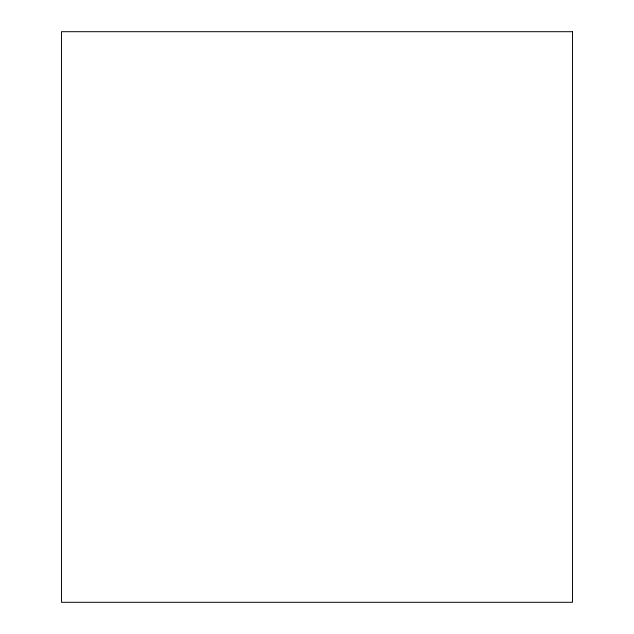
<?xml version="1.0" encoding="UTF-8"?>
<svg xmlns="http://www.w3.org/2000/svg" width="634" height="634" viewBox="0 0 634 634"><rect width="100%" height="100%" fill="white"/><g stroke="black" fill="none" stroke-linecap="round" stroke-linejoin="round"><path stroke-width="0.95" d="M572.518 31.7L61.482 31.7L61.482 602.3L572.518 602.3L572.518 31.7"/></g></svg>
